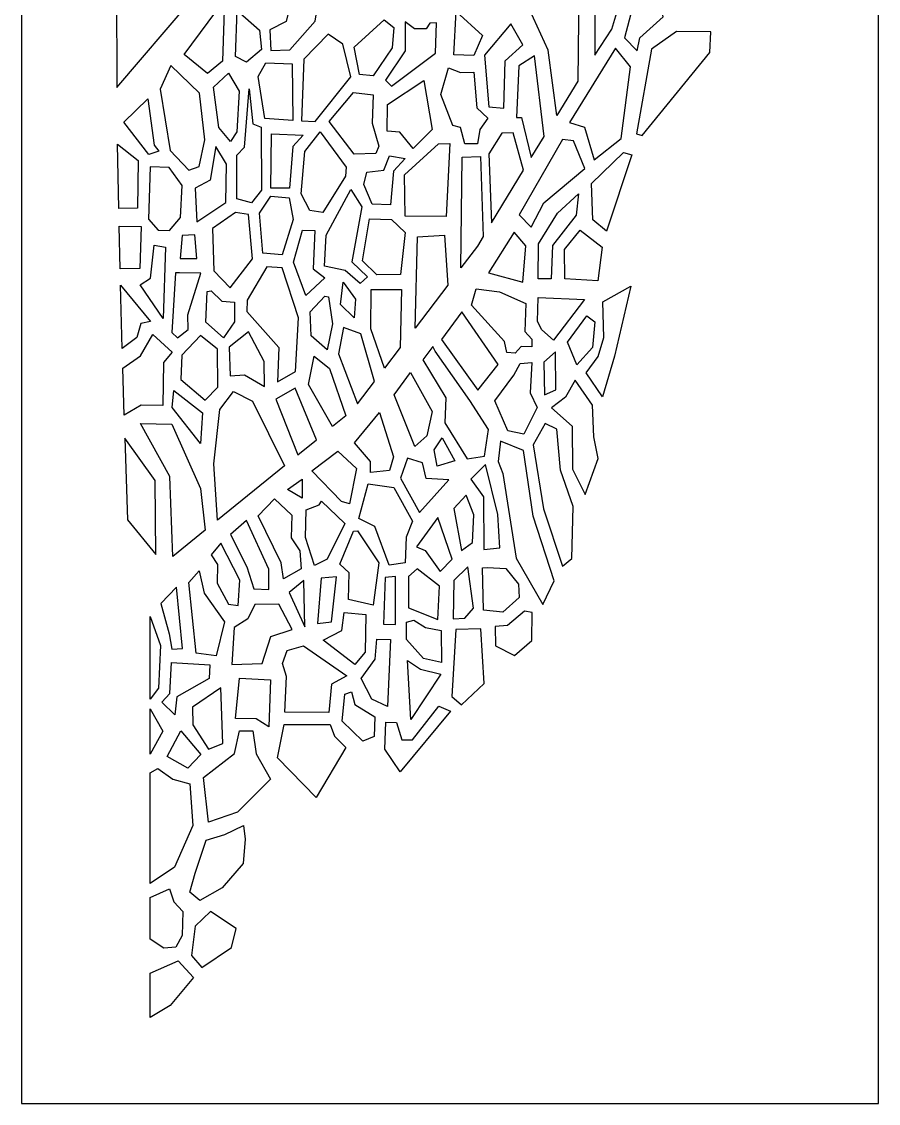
# Model space of a CAD drawing. Extents: x 1347 to 1846, y 1019 to 3405.
# Drawn here: x 1347 to 1846, y 1019 to 1650 of the extents above; entities that cross this region are included whole.
import ezdxf

# ---------------------------------------------------------------- set-up
doc = ezdxf.new("R2010")
doc.units = 0
doc.layers.add('LAYER_05', color=1, linetype='CONTINUOUS')

msp = doc.modelspace()

# ---------------------------------------------------------------- linework, layer by layer
at = {"layer": 'LAYER_05'}
for points in [[(1346.76, 1019.48), (1846.28, 1019.48), (1846.28, 3405.09), (1346.76, 3405.09)], [(1671.06, 1615.37), (1658.84, 1595.27), (1653.78, 1633.35), (1640.98, 1661.41), (1654.6, 1707.45), (1671.77, 1687.29)], [(1697.97, 1669.18), (1706.83, 1682.23), (1688.66, 1699.82), (1681.03, 1691.1), (1680.98, 1630.51), (1690.91, 1645.64)], [(1402.25, 1611.58), (1444.83, 1661.45), (1419.5, 1684.06), (1402.02, 1669.35)], [(1720.79, 1652.76), (1715.49, 1679.68), (1703.8, 1661.14), (1698.28, 1640.62), (1705.56, 1633.12), (1707.11, 1640.62)], [(1455.15, 1619.76), (1441.46, 1630.8), (1465.08, 1662.57), (1463.97, 1627.05)], [(1519.33, 1658.68), (1503.24, 1659.58), (1500.92, 1650.11), (1491.44, 1645.28), (1491.98, 1633.3), (1503.06, 1633.66), (1517.9, 1650.28)], [(1471.48, 1629.69), (1472.36, 1656.62), (1485.38, 1645.14), (1486.7, 1633.89), (1477.87, 1626.38)], [(1598.84, 1630.77), (1600.14, 1655.96), (1615.49, 1642.06), (1610.42, 1630.33)], [(1540.59, 1635.11), (1558.11, 1651.02), (1563.83, 1646.55), (1562.75, 1634.75), (1551.67, 1618.49), (1543.81, 1619.2)], [(1575.82, 1645.82), (1570.46, 1649.88), (1570.32, 1633.08), (1558.88, 1616), (1562.35, 1612.52), (1587.98, 1631.63), (1588.56, 1649.3), (1584.79, 1649.15), (1582.62, 1645.82)], [(1638.93, 1636.48), (1632.08, 1648.84), (1616.64, 1630.52), (1619.07, 1600.29), (1627.89, 1599.63), (1628.77, 1627.21)], [(1533.98, 1636.9), (1525.4, 1642.8), (1511.28, 1628.14), (1509.85, 1592.21), (1517.89, 1591.86), (1538.63, 1617.95)], [(1747.93, 1632.01), (1748.59, 1644.15), (1728.51, 1644.37), (1713.95, 1634), (1705.34, 1584.57), (1708.65, 1583.69)], [(1701.81, 1623.63), (1692.99, 1634.66), (1666.29, 1591.19), (1674.89, 1588.54), (1680.63, 1569.56), (1696.3, 1581.92)], [(1643.92, 1570.76), (1651.4, 1583.04), (1645.84, 1630.19), (1636.58, 1624.2), (1635.21, 1594.23), (1638.21, 1594.23)], [(1450.51, 1608.29), (1433.74, 1624.4), (1427.56, 1610.72), (1433.3, 1574.97), (1444.33, 1563.49), (1450.29, 1565.7), (1453.6, 1581.15)], [(1484.72, 1618), (1489.13, 1625.94), (1504.58, 1625.5), (1504.8, 1592.4), (1488.47, 1593.51)], [(1591.14, 1607.65), (1595.61, 1623.2), (1602.58, 1620.34), (1610.44, 1620.52), (1612.23, 1599.79), (1618.66, 1593.71), (1613.84, 1587.1), (1612.59, 1578.88), (1605.26, 1578.88), (1602.58, 1588.35), (1598.11, 1589.42)], [(1458.68, 1611.82), (1467.28, 1619.98), (1473.68, 1609.61), (1472.14, 1585.78), (1468.61, 1580.27), (1461.77, 1588.43)], [(1560.04, 1601.75), (1581.31, 1615.7), (1586.13, 1587.1), (1575.05, 1576.02), (1567.19, 1585.67), (1559.86, 1586.2)], [(1476.72, 1576.92), (1479.37, 1610.9), (1481.57, 1590.38), (1486.43, 1588.62), (1486.65, 1551.76), (1480.69, 1544.48), (1472.3, 1546.69), (1472.3, 1572.29)], [(1540.73, 1572.8), (1526.08, 1591.75), (1540.2, 1608.73), (1551.82, 1607.3), (1551.1, 1590.85), (1555.03, 1577.45), (1553.24, 1573.16)], [(1420.94, 1572.54), (1406.38, 1591.52), (1420.28, 1604.98), (1424.03, 1578.06), (1426.68, 1574.53)], [(1491.99, 1553.03), (1492.37, 1584.63), (1510.94, 1583.95), (1504.86, 1577.34), (1502.89, 1553.03)], [(1511.8, 1574.36), (1520.91, 1585.8), (1535.93, 1565.25), (1535.57, 1560.06), (1522.34, 1538.79), (1514.83, 1540.04), (1509.65, 1549.7)], [(1620.8, 1532.76), (1639.44, 1563.4), (1633.31, 1585.24), (1626.77, 1584.97), (1619.14, 1572.98)], [(1402.67, 1578.62), (1414.7, 1569.07), (1414.26, 1541.27), (1403.37, 1541.03)], [(1466.3, 1566.93), (1460.05, 1577.3), (1456.65, 1557.63), (1447.89, 1552.99), (1448.96, 1533.33), (1465.76, 1544.59)], [(1569.98, 1560.78), (1589.82, 1578.83), (1596.43, 1579.01), (1594.29, 1536.47), (1570.34, 1536.65)], [(1668.49, 1580.6), (1662.09, 1581.26), (1636.94, 1537.35), (1643.78, 1530.29), (1651.28, 1544.41), (1675.11, 1564.49)], [(1558, 1563.39), (1561.18, 1571.79), (1570.3, 1570.34), (1563.5, 1562.81), (1561.76, 1543.27), (1551.05, 1543.7), (1546.27, 1555.14), (1548.01, 1562.23)], [(1612.54, 1519.18), (1602.92, 1506.53), (1603.61, 1571.08), (1614.24, 1571.35), (1615.94, 1524.76)], [(1697.71, 1573.69), (1702.55, 1572.38), (1687.84, 1527.97), (1679.83, 1534.55), (1679.12, 1555.64)], [(1432.8, 1565.1), (1421.76, 1565.32), (1420.66, 1534.87), (1426.4, 1528.47), (1433.02, 1528.25), (1439.42, 1535.97), (1440.3, 1554.51)], [(1545.16, 1542.09), (1539.22, 1510.09), (1548.34, 1501.26), (1544.14, 1497.49), (1535.46, 1505.02), (1523.3, 1507.48), (1524.31, 1525.58), (1538.64, 1552.22)], [(1492.11, 1548.3), (1502.83, 1547.43), (1505, 1534.69), (1498.63, 1514.14), (1487.33, 1515), (1485.45, 1538.46)], [(1655.52, 1500.22), (1647.84, 1500.22), (1648.2, 1520.59), (1659.28, 1538.47), (1671.43, 1549.73), (1670.18, 1537.22), (1656.24, 1519.52)], [(1479.1, 1537.59), (1471.37, 1538.7), (1458.13, 1529.43), (1458.8, 1504.72), (1468.28, 1494.79), (1481.3, 1511.78)], [(1545.46, 1510.59), (1549.65, 1535.08), (1562.45, 1534.64), (1570.4, 1527.14), (1567.75, 1502.64), (1553.85, 1502.42)], [(1403.6, 1530.78), (1416.39, 1530.64), (1415.67, 1506.18), (1404.21, 1505.88)], [(1505.36, 1509.79), (1510.43, 1528.55), (1517.71, 1528.33), (1516.83, 1506.04), (1523.45, 1500.74), (1512.42, 1490.37)], [(1640.69, 1519.34), (1633.9, 1527.39), (1618.88, 1503.61), (1639.08, 1498.25)], [(1682.69, 1498.97), (1663.57, 1500.04), (1663.21, 1517.2), (1672.5, 1528.46), (1685.19, 1518.63)], [(1421.99, 1500.51), (1423.95, 1519.81), (1430.74, 1518.56), (1429.32, 1477.09), (1415.91, 1496.57)], [(1448.9, 1512.05), (1447.65, 1525.82), (1440.32, 1525.46), (1439.25, 1511.88)], [(1595.17, 1496.35), (1576.22, 1471.42), (1577.54, 1524.7), (1593.34, 1525.52)], [(1496.78, 1460.15), (1495.89, 1440.13), (1506.43, 1446.2), (1508.22, 1477.31), (1498.75, 1506.62), (1489.81, 1507.15), (1478.19, 1487.67), (1478.01, 1481.06)], [(1438.86, 1503.53), (1436.4, 1503.67), (1434.37, 1468.92), (1437.56, 1465.74), (1443.93, 1470.52), (1443.64, 1479.06), (1451.31, 1503.38)], [(1404.45, 1496.52), (1421.85, 1475.27), (1416.35, 1474.11), (1413.88, 1466), (1405.47, 1459.48)], [(1532.67, 1485.16), (1534.2, 1498.18), (1541.47, 1488.21), (1540.65, 1477.42)], [(1685.69, 1486.66), (1702.03, 1495.92), (1692.5, 1455.06), (1685.42, 1431.36), (1675.88, 1445.25), (1682.96, 1454.79), (1686.23, 1465.96)], [(1454.99, 1492.65), (1457.33, 1493.12), (1463.43, 1487.02), (1470.94, 1486.44), (1470.94, 1475.06), (1464.37, 1465.8), (1454.17, 1474.95)], [(1523.53, 1490.08), (1525.75, 1489.62), (1528.1, 1473.9), (1524.82, 1458.66), (1515.67, 1466.98), (1515.08, 1480.94)], [(1567.54, 1460.02), (1558.39, 1447.99), (1550.29, 1471.03), (1550.57, 1493.92), (1568.27, 1493.92)], [(1609.09, 1484.73), (1611.77, 1494.21), (1625.35, 1492.6), (1640.72, 1485.8), (1640.19, 1469.36), (1644.3, 1464.89), (1644.3, 1460.42), (1638.04, 1460.6), (1634.47, 1456.85), (1629.64, 1457.21), (1628.39, 1463.64)], [(1647.53, 1475.29), (1647.96, 1489.19), (1675.03, 1488.03), (1656.79, 1464.43), (1650.13, 1470.37)], [(1624.67, 1450.28), (1603.4, 1480.85), (1591.6, 1464.76), (1612.69, 1435.27)], [(1665.06, 1463.23), (1676.32, 1478.61), (1680.96, 1475.03), (1679.53, 1460.02), (1670.42, 1450.01)], [(1488.22, 1451.91), (1479.13, 1469.28), (1467.8, 1460.31), (1468.38, 1443.66), (1476.63, 1444.24), (1488.36, 1437.43)], [(1542.65, 1427.29), (1552.55, 1440.3), (1544.57, 1468.04), (1534.49, 1471.85), (1531.5, 1456.32)], [(1405.8, 1448), (1416.01, 1455.16), (1423.3, 1467.73), (1434.55, 1457.36), (1429.48, 1451.4), (1429.03, 1426.25), (1416.46, 1426.47), (1406.61, 1420.69)], [(1461.03, 1459.13), (1451.1, 1467.07), (1440.07, 1455.6), (1439.63, 1441.47), (1453.75, 1429.34), (1461.25, 1437.06)], [(1587.85, 1457.97), (1586.6, 1460.65), (1580.7, 1452.96), (1594.1, 1430.8), (1593.57, 1416.14), (1606.44, 1395.23), (1616.63, 1396.84), (1618.95, 1412.39), (1608.05, 1429.19)], [(1658.26, 1435.35), (1658.08, 1457.51), (1651.29, 1451.62), (1651.65, 1432.49)], [(1535.73, 1420.27), (1528.07, 1414.04), (1514.06, 1438.61), (1517.33, 1454.96), (1526.32, 1447.88)], [(1637.35, 1450.72), (1644.32, 1451.44), (1643.25, 1433.74), (1647.36, 1425.16), (1639.5, 1409.61), (1630.2, 1411.58), (1622.69, 1428.92), (1633.78, 1443.93)], [(1564.04, 1432.53), (1573.58, 1445.6), (1586.11, 1422.72), (1583.11, 1408.55), (1576.03, 1402.29)], [(1679.6, 1426.43), (1669.46, 1440.96), (1663.81, 1431.11), (1655.7, 1424.89), (1667.72, 1414.18), (1667.9, 1389.13), (1675.4, 1374.35), (1682.91, 1395.31), (1680.48, 1408.11)], [(1434.55, 1425.15), (1435.43, 1435.08), (1452.2, 1422.06), (1451.1, 1404.18)], [(1499.96, 1391.16), (1460.92, 1359.38), (1458.76, 1392.3), (1462.3, 1423.9), (1470.2, 1434.53), (1481.37, 1428.81)], [(1507.79, 1397.53), (1518.6, 1406.33), (1506.16, 1436.43), (1494.99, 1429.9)], [(1540.88, 1404.47), (1555.32, 1422.17), (1563.5, 1396.29), (1561.32, 1388.39), (1550.15, 1387.3), (1550.15, 1393.57)], [(1453.86, 1353.64), (1434.91, 1338.21), (1433.15, 1384.95), (1415.99, 1415.73), (1434.24, 1415.46), (1451.13, 1377.86)], [(1658.76, 1412.58), (1651.93, 1415.84), (1644.96, 1403.33), (1651.03, 1365.97), (1662.11, 1332.54), (1667.48, 1337.01), (1668.29, 1367.35), (1660.94, 1388.6)], [(1408.51, 1359.69), (1424.97, 1339.48), (1424.7, 1382.49), (1407.01, 1407.18)], [(1587.37, 1400.37), (1592.01, 1407.52), (1599.34, 1394.11), (1588.97, 1390.89)], [(1639.41, 1400.1), (1626, 1405.49), (1624.57, 1393.69), (1627.25, 1386.72), (1635.12, 1337.21), (1650.67, 1310.22), (1657.28, 1324.16), (1644.92, 1361.71)], [(1533.31, 1370.3), (1515.87, 1388.28), (1531.13, 1399.72), (1542.02, 1389.64), (1537.94, 1368.93)], [(1580.57, 1392.86), (1571.82, 1395.54), (1567.7, 1383.92), (1578.79, 1363.9), (1595.77, 1383.03), (1582.54, 1383.74)], [(1624.39, 1362.77), (1617.24, 1391.9), (1608.66, 1383.32), (1615.99, 1373.14), (1616.17, 1342.39), (1625.64, 1343.29)], [(1510.42, 1372.2), (1501.71, 1377.38), (1510.42, 1383.37)], [(1543.39, 1360.49), (1548.83, 1380.65), (1563.82, 1378.47), (1574.72, 1358.85), (1570.9, 1349.59), (1570.36, 1334.61), (1561.09, 1333.24), (1552.69, 1355.74)], [(1484.72, 1362.03), (1494.2, 1371.86), (1504.38, 1362.38), (1503.85, 1349.16), (1509.03, 1341.65), (1509.75, 1331.1), (1499.38, 1325.21), (1498.13, 1334.5)], [(1512.33, 1349.32), (1512.6, 1365.39), (1520.23, 1368.39), (1521.59, 1370.57), (1535.21, 1357.49), (1524.86, 1336.79), (1517.51, 1332.97)], [(1610.4, 1362.48), (1606.04, 1373.93), (1598.69, 1366.3), (1603.32, 1341.78), (1609.58, 1346.41)], [(1490.8, 1330.93), (1477.93, 1359.17), (1468.46, 1351.12), (1478.11, 1332.18), (1482.22, 1319.49), (1490.98, 1318.95)], [(1597.84, 1336.78), (1589.52, 1360.94), (1577.08, 1343.93), (1582.13, 1341.7), (1590.81, 1329.51)], [(1540.2, 1353.01), (1542.51, 1353.15), (1554.96, 1334.62), (1551.78, 1309.86), (1537.3, 1313.19), (1537.73, 1328.83), (1532.38, 1333.75)], [(1474, 1324.49), (1462.92, 1346.12), (1457.2, 1339.33), (1460.95, 1333.61), (1460.77, 1322.7), (1467.38, 1310.55), (1473.1, 1309.66)], [(1590.45, 1320.95), (1577.31, 1331.15), (1572.27, 1326.7), (1572.39, 1308.29), (1589.51, 1301.6)], [(1610.32, 1308.2), (1606.99, 1332.24), (1598.74, 1324.27), (1598.45, 1301.98), (1605.26, 1302.27)], [(1615.39, 1331.66), (1618.29, 1331.8), (1629, 1331.22), (1636.53, 1322.1), (1636.82, 1314.43), (1627.26, 1305.89), (1616.12, 1307.05)], [(1444.32, 1323.16), (1450.21, 1329.95), (1453.25, 1316.9), (1465.05, 1300.1), (1460.22, 1280.44), (1448.43, 1281.87)], [(1511.79, 1297.32), (1511.36, 1324.25), (1502.67, 1317.3)], [(1530.32, 1326.42), (1521.35, 1325.7), (1519.17, 1299.2), (1527.43, 1300.22)], [(1564.78, 1298.64), (1564.66, 1326.55), (1558.68, 1326.08), (1557.74, 1298.87)], [(1440.59, 1284.54), (1436.96, 1320.31), (1427.93, 1310.92), (1432.85, 1293.22), (1434.26, 1284.3)], [(1492.02, 1291.59), (1504.47, 1295.64), (1496.8, 1310.55), (1482.76, 1310.27), (1478.56, 1302.01), (1470.6, 1296.95), (1469.29, 1275.37), (1487.1, 1275.81)], [(1534.82, 1305.57), (1547.51, 1304.5), (1546.97, 1282.52), (1541.07, 1275.37), (1522.66, 1289.49), (1533.39, 1295.21)], [(1644.44, 1305.59), (1639.95, 1306.46), (1629.96, 1298.07), (1622.87, 1297.49), (1623.01, 1286.19), (1634.16, 1280.55), (1644.29, 1289.23)], [(1421.71, 1255.17), (1421.71, 1303.37), (1427.74, 1286.48), (1426.57, 1261.51)], [(1571.2, 1300.04), (1575.48, 1301.18), (1582.32, 1296.81), (1591.34, 1295.19), (1591.53, 1276.48), (1580.99, 1278.85), (1571.2, 1289.97)], [(1616.5, 1264.19), (1614.47, 1296.18), (1599.99, 1295.75), (1597.53, 1256.66), (1603.32, 1251.88)], [(1552.89, 1278.33), (1553.83, 1290.06), (1561.92, 1289.82), (1560.04, 1250.89), (1550.89, 1255.11), (1544.8, 1267.07)], [(1501.58, 1283.47), (1511.07, 1286.16), (1536.29, 1268.69), (1527.37, 1263.88), (1525.97, 1247.35), (1500.29, 1247.58), (1501.11, 1268.22), (1498.88, 1275.96)], [(1437.26, 1256.44), (1436.08, 1245.89), (1428.46, 1253.39), (1433.15, 1258.32), (1434.09, 1276.49), (1456.49, 1275.2), (1456.02, 1267.11)], [(1573.71, 1243.25), (1571.74, 1277.57), (1579.25, 1272.57), (1591.23, 1269.71)], [(1464.03, 1229.35), (1462.87, 1261.64), (1446.37, 1250.49), (1446.51, 1240.07), (1455.63, 1226.02)], [(1471.51, 1243.87), (1473.72, 1267.27), (1491.81, 1266.38), (1490.93, 1239.02), (1483.43, 1243.65)], [(1535.19, 1258.04), (1539.12, 1259.29), (1541.09, 1251.96), (1552.7, 1244.81), (1552.35, 1233.37), (1545.73, 1230.69), (1533.58, 1242.31)], [(1421.71, 1223.03), (1421.71, 1249.48), (1429.07, 1236.43)], [(1590.06, 1251.06), (1596.85, 1248.03), (1567.54, 1212.81), (1558.6, 1226.04), (1559.14, 1241.77), (1565.39, 1241.59), (1568.43, 1231.4), (1574.69, 1231.4)], [(1431.58, 1221.6), (1439.62, 1236.61), (1451.24, 1222.85), (1443.73, 1214.81)], [(1455.71, 1183.35), (1452.85, 1209.45), (1470.9, 1223.39), (1473.76, 1236.61), (1481.62, 1236.61), (1483.59, 1223.21), (1491.81, 1208.37), (1472.69, 1189.25)], [(1496, 1220.93), (1499.75, 1240.34), (1526.68, 1240.34), (1529.1, 1233.5), (1535.72, 1226.88), (1518.51, 1197.76)], [(1421.71, 1147.73), (1421.71, 1212.16), (1426.11, 1214.76), (1434.94, 1208.39), (1444.79, 1205.79), (1446.53, 1181.46), (1435.81, 1157.14)], [(1447.88, 1153.58), (1454.42, 1172.93), (1465.32, 1176.2), (1476.21, 1181.37), (1477.03, 1173.47), (1475.94, 1159.3), (1463.68, 1145.14), (1450.6, 1137.78), (1444.88, 1142.69)], [(1421.71, 1115.21), (1421.71, 1139.52), (1432.94, 1144.53), (1435.44, 1137.02), (1440.8, 1131.3), (1440.27, 1117.36), (1436.69, 1110.57), (1429.72, 1110.03)], [(1471.85, 1121.44), (1456.89, 1131.3), (1447.95, 1122.72), (1445.81, 1105.74), (1451.88, 1098.59), (1469.13, 1110.27)], [(1421.71, 1069.48), (1421.71, 1095.3), (1438.06, 1102.58), (1446.89, 1092.87), (1433.43, 1076.54)]]:
    msp.add_lwpolyline(points, close=True, dxfattribs=at)

doc.saveas('drawing.dxf')
